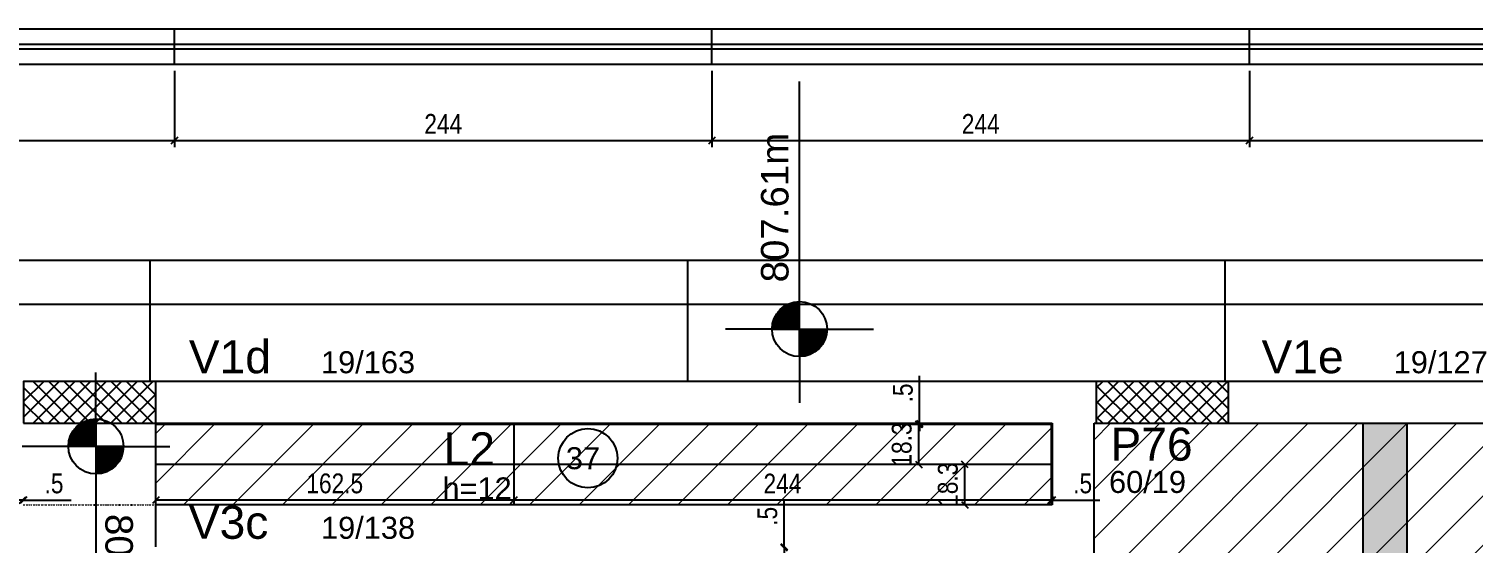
# Model space of a CAD drawing. Extents: x 2487 to 8815, y 325 to 3946.
# Drawn here: x 4232 to 4887, y 2842 to 3075 of the extents above; entities that cross this region are included whole.
import ezdxf

# ---------------------------------------------------------------- set-up
doc = ezdxf.new("R2010")
doc.units = 0
doc.linetypes.add('ESTILO_TQS_0002', pattern=[0.4, 0.1, -0.3])
for name, color, linetype in [('1', 1, 'Continuous'), ('3', 3, 'Continuous'), ('4', 4, 'Continuous'), ('6', 6, 'Continuous'), ('COTA', 241, 'Continuous'), ('Painéis', 200, 'Continuous'), ('Pilares', 5, 'Continuous'), ('SARR_2.2x7', 40, 'Continuous')]:
    doc.layers.add(name, color=color, linetype=linetype)
doc.layers.add('Hachura', color=251, linetype='Continuous', lineweight=9)
doc.layers.add('REAPROVEITAMENTO', color=251, linetype='Continuous', lineweight=9)
doc.styles.add('COTA TECNICA-50', font='techl___.ttf', dxfattribs={"height": 9})
doc.styles.get("Standard").update_dxf_attribs({"font": 'arial.ttf'})
doc.dimstyles.new('COTA PAINEL-50', dxfattribs={"dimtxt": 9, "dimasz": 3, "dimexe": 3, "dimexo": 3, "dimgap": 3, "dimtad": 1, "dimdec": 1, "dimzin": 12, "dimdsep": 46, "dimtxsty": 'COTA TECNICA-50', "dimblk1": 'OBLIQUE', "dimblk2": 'OBLIQUE', "dimsah": 1, "dimcen": 0.9, "dimclrd": 4, "dimclre": 4, "dimclrt": 240, "dimadec": 1, "dimazin": 3, "dimtfac": 1, "dimtdec": 1, "dimtmove": 0, "dimatfit": 3, "dimfxl": 1, "dimtolj": 1, "dimtzin": 12, "dimarcsym": 0})

# ---------------------------------------------------------------- blocks, each defined once
blk = doc.blocks.new('_Oblique')
at = {"color": 0, "linetype": 'ByBlock', "lineweight": -2}
blk.add_line((-0.5, -0.5), (0.5, 0.5), dxfattribs=at)
blk = doc.blocks.new('*D12')
at = {"layer": 'COTA', "color": 4, "lineweight": -2, "transparency": 16777216}
for p, q in [((4574.4, 2839.98), (4574.4, 2861.57)), ((4574.4, 2839.5), (4574.4, 2839.98)), ((4574.4, 2839.5), (4574.4, 2836.5))]:
    blk.add_line(p, q, dxfattribs=at)
at = {"layer": 'Defpoints', "color": 0, "transparency": 16777216}
for p in [(4574.4, 2839.98), (4574.4, 2839.98), (4574.4, 2839.5)]:
    blk.add_point(p, dxfattribs=at)
at = {"layer": 'COTA', "color": 4, "lineweight": -2, "transparency": 16777216, "xscale": 3, "yscale": 3, "zscale": 3}
for p, rotation in [((4574.4, 2839.98), 270), ((4574.4, 2839.5), 90)]:
    blk.add_blockref('_Oblique', p, dxfattribs=dict(at, rotation=rotation))
at = {"layer": 'COTA', "color": 240, "transparency": 16777216, "insert": (4566.8, 2853.77), "char_height": 9, "attachment_point": 5, "rotation": 90, "style": 'COTA TECNICA-50'}
blk.add_mtext('\\A1;.5', dxfattribs=at)
blk = doc.blocks.new('*D35')
at = {"layer": 'COTA', "color": 4, "lineweight": -2, "transparency": 16777216}
for p, q in [((4656.46, 2858.98), (4656.46, 2877.24)), ((4653.46, 2858.98), (4653.46, 2858.98))]:
    blk.add_line(p, q, dxfattribs=at)
at = {"layer": 'Defpoints', "color": 0, "transparency": 16777216}
for p in [(4656.46, 2877.24), (4656.46, 2877.24), (4656.46, 2858.98)]:
    blk.add_point(p, dxfattribs=at)
at = {"layer": 'COTA', "color": 4, "lineweight": -2, "transparency": 16777216, "xscale": 3, "yscale": 3, "zscale": 3}
for p, rotation in [((4656.46, 2877.24), 90), ((4656.46, 2858.98), 270)]:
    blk.add_blockref('_Oblique', p, dxfattribs=dict(at, rotation=rotation))
at = {"layer": 'COTA', "color": 240, "transparency": 16777216, "insert": (4648.74, 2868.11), "char_height": 9, "attachment_point": 5, "rotation": 90, "style": 'COTA TECNICA-50'}
blk.add_mtext('\\A1;18.3', dxfattribs=at)
blk = doc.blocks.new('*D217')
at = {"layer": 'COTA', "color": 4, "lineweight": -2, "transparency": 16777216}
for p, q in [((4635.53, 2877.24), (4635.53, 2895.5)), ((4632.53, 2877.24), (4632.53, 2877.24))]:
    blk.add_line(p, q, dxfattribs=at)
at = {"layer": 'Defpoints', "color": 0, "transparency": 16777216}
for p in [(4635.53, 2895.5), (4635.53, 2895.5), (4635.53, 2877.24)]:
    blk.add_point(p, dxfattribs=at)
at = {"layer": 'COTA', "color": 4, "lineweight": -2, "transparency": 16777216, "xscale": 3, "yscale": 3, "zscale": 3}
for p, rotation in [((4635.53, 2895.5), 90), ((4635.53, 2877.24), 270)]:
    blk.add_blockref('_Oblique', p, dxfattribs=dict(at, rotation=rotation))
at = {"layer": 'COTA', "color": 240, "transparency": 16777216, "insert": (4627.81, 2886.37), "char_height": 9, "attachment_point": 5, "rotation": 90, "style": 'COTA TECNICA-50'}
blk.add_mtext('\\A1;18.3', dxfattribs=at)
blk = doc.blocks.new('*D218')
at = {"layer": 'COTA', "color": 4, "lineweight": -2, "transparency": 16777216}
for p, q in [((4635.91, 2896), (4635.91, 2917.59)), ((4635.91, 2895.5), (4635.91, 2896)), ((4635.91, 2895.5), (4635.91, 2892.5))]:
    blk.add_line(p, q, dxfattribs=at)
at = {"layer": 'Defpoints', "color": 0, "transparency": 16777216}
for p in [(4635.91, 2896), (4635.91, 2896), (4635.91, 2895.5)]:
    blk.add_point(p, dxfattribs=at)
at = {"layer": 'COTA', "color": 4, "lineweight": -2, "transparency": 16777216, "xscale": 3, "yscale": 3, "zscale": 3}
for p, rotation in [((4635.91, 2896), 270), ((4635.91, 2895.5), 90)]:
    blk.add_blockref('_Oblique', p, dxfattribs=dict(at, rotation=rotation))
at = {"layer": 'COTA', "color": 240, "transparency": 16777216, "insert": (4628.32, 2909.8), "char_height": 9, "attachment_point": 5, "rotation": 90, "style": 'COTA TECNICA-50'}
blk.add_mtext('\\A1;.5', dxfattribs=at)
blk = doc.blocks.new('*D219')
at = {"layer": 'COTA', "color": 4, "lineweight": -2, "transparency": 16777216}
for p, q in [((4695.62, 2861.06), (4692.62, 2861.06)), ((4695.62, 2861.06), (4696.12, 2861.06)), ((4696.12, 2861.06), (4717.72, 2861.06))]:
    blk.add_line(p, q, dxfattribs=at)
at = {"layer": 'Defpoints', "color": 0, "transparency": 16777216}
for p in [(4695.62, 2861.06), (4696.12, 2861.06), (4696.12, 2861.06)]:
    blk.add_point(p, dxfattribs=at)
at = {"layer": 'COTA', "color": 4, "lineweight": -2, "transparency": 16777216, "xscale": 3, "yscale": 3, "zscale": 3}
blk.add_blockref('_Oblique', (4695.62, 2861.06), dxfattribs=at)
at = {"layer": 'COTA', "color": 4, "lineweight": -2, "transparency": 16777216, "xscale": 3, "yscale": 3, "zscale": 3, "rotation": 180}
blk.add_blockref('_Oblique', (4696.12, 2861.06), dxfattribs=at)
at = {"layer": 'COTA', "color": 240, "transparency": 16777216, "insert": (4709.92, 2868.66), "char_height": 9, "attachment_point": 5, "style": 'COTA TECNICA-50'}
blk.add_mtext('\\A1;.5', dxfattribs=at)
blk = doc.blocks.new('*D220')
at = {"layer": 'COTA', "color": 4, "lineweight": -2, "transparency": 16777216}
blk.add_line((4695.62, 2861.06), (4451.62, 2861.06), dxfattribs=at)
at = {"layer": 'Defpoints', "color": 0, "transparency": 16777216}
for p in [(4451.62, 2861.06), (4451.62, 2861.06), (4695.62, 2861.06)]:
    blk.add_point(p, dxfattribs=at)
at = {"layer": 'COTA', "color": 4, "lineweight": -2, "transparency": 16777216, "xscale": 3, "yscale": 3, "zscale": 3, "rotation": 180}
blk.add_blockref('_Oblique', (4451.62, 2861.06), dxfattribs=at)
at = {"layer": 'COTA', "color": 4, "lineweight": -2, "transparency": 16777216, "xscale": 3, "yscale": 3, "zscale": 3}
blk.add_blockref('_Oblique', (4695.62, 2861.06), dxfattribs=at)
at = {"layer": 'COTA', "color": 240, "transparency": 16777216, "insert": (4573.62, 2868.63), "char_height": 9, "attachment_point": 5, "style": 'COTA TECNICA-50'}
blk.add_mtext('\\A1;244', dxfattribs=at)
blk = doc.blocks.new('*D221')
at = {"layer": 'COTA', "color": 4, "lineweight": -2, "transparency": 16777216}
blk.add_line((4451.62, 2861.06), (4289.12, 2861.06), dxfattribs=at)
at = {"layer": 'Defpoints', "color": 0, "transparency": 16777216}
for p in [(4289.12, 2861.06), (4289.12, 2861.06), (4451.62, 2861.06)]:
    blk.add_point(p, dxfattribs=at)
at = {"layer": 'COTA', "color": 4, "lineweight": -2, "transparency": 16777216, "xscale": 3, "yscale": 3, "zscale": 3, "rotation": 180}
blk.add_blockref('_Oblique', (4289.12, 2861.06), dxfattribs=at)
at = {"layer": 'COTA', "color": 4, "lineweight": -2, "transparency": 16777216, "xscale": 3, "yscale": 3, "zscale": 3}
blk.add_blockref('_Oblique', (4451.62, 2861.06), dxfattribs=at)
at = {"layer": 'COTA', "color": 240, "transparency": 16777216, "insert": (4370.37, 2868.66), "char_height": 9, "attachment_point": 5, "style": 'COTA TECNICA-50'}
blk.add_mtext('\\A1;162.5', dxfattribs=at)
blk = doc.blocks.new('*D222')
at = {"layer": 'COTA', "color": 4, "lineweight": -2, "transparency": 16777216}
for p, q in [((4228.62, 2861.06), (4225.62, 2861.06)), ((4228.62, 2861.06), (4229.12, 2861.06)), ((4229.12, 2861.06), (4250.71, 2861.06))]:
    blk.add_line(p, q, dxfattribs=at)
at = {"layer": 'Defpoints', "color": 0, "transparency": 16777216}
for p in [(4228.62, 2861.06), (4229.12, 2861.06), (4229.12, 2861.06)]:
    blk.add_point(p, dxfattribs=at)
at = {"layer": 'COTA', "color": 4, "lineweight": -2, "transparency": 16777216, "xscale": 3, "yscale": 3, "zscale": 3}
blk.add_blockref('_Oblique', (4228.62, 2861.06), dxfattribs=at)
at = {"layer": 'COTA', "color": 4, "lineweight": -2, "transparency": 16777216, "xscale": 3, "yscale": 3, "zscale": 3, "rotation": 180}
blk.add_blockref('_Oblique', (4229.12, 2861.06), dxfattribs=at)
at = {"layer": 'COTA', "color": 240, "transparency": 16777216, "insert": (4242.92, 2868.66), "char_height": 9, "attachment_point": 5, "style": 'COTA TECNICA-50'}
blk.add_mtext('\\A1;.5', dxfattribs=at)
blk = doc.blocks.new('*D62')
at = {"layer": 'COTA', "color": 4, "lineweight": -2, "transparency": 16777216}
for p, q in [((4053.63, 3056.15), (4053.63, 3021.42)), ((4297.63, 3056.15), (4297.63, 3021.42)), ((4053.63, 3024.42), (4297.63, 3024.42))]:
    blk.add_line(p, q, dxfattribs=at)
at = {"layer": 'Defpoints', "color": 0, "transparency": 16777216}
for p in [(4053.63, 3059.15), (4297.63, 3059.15), (4297.63, 3024.42)]:
    blk.add_point(p, dxfattribs=at)
at = {"layer": 'COTA', "color": 4, "lineweight": -2, "transparency": 16777216, "xscale": 3, "yscale": 3, "zscale": 3, "rotation": 180}
blk.add_blockref('_Oblique', (4053.63, 3024.42), dxfattribs=at)
at = {"layer": 'COTA', "color": 4, "lineweight": -2, "transparency": 16777216, "xscale": 3, "yscale": 3, "zscale": 3}
blk.add_blockref('_Oblique', (4297.63, 3024.42), dxfattribs=at)
at = {"layer": 'COTA', "color": 240, "transparency": 16777216, "insert": (4175.63, 3031.98), "char_height": 9, "attachment_point": 5, "style": 'COTA TECNICA-50'}
blk.add_mtext('\\A1;244', dxfattribs=at)
blk = doc.blocks.new('*D63')
at = {"layer": 'COTA', "color": 4, "lineweight": -2, "transparency": 16777216}
for p, q in [((4297.63, 3056.15), (4297.63, 3021.42)), ((4541.63, 3056.15), (4541.63, 3021.42)), ((4297.63, 3024.42), (4541.63, 3024.42))]:
    blk.add_line(p, q, dxfattribs=at)
at = {"layer": 'Defpoints', "color": 0, "transparency": 16777216}
for p in [(4297.63, 3059.15), (4541.63, 3059.15), (4541.63, 3024.42)]:
    blk.add_point(p, dxfattribs=at)
at = {"layer": 'COTA', "color": 4, "lineweight": -2, "transparency": 16777216, "xscale": 3, "yscale": 3, "zscale": 3, "rotation": 180}
blk.add_blockref('_Oblique', (4297.63, 3024.42), dxfattribs=at)
at = {"layer": 'COTA', "color": 4, "lineweight": -2, "transparency": 16777216, "xscale": 3, "yscale": 3, "zscale": 3}
blk.add_blockref('_Oblique', (4541.63, 3024.42), dxfattribs=at)
at = {"layer": 'COTA', "color": 240, "transparency": 16777216, "insert": (4419.63, 3031.98), "char_height": 9, "attachment_point": 5, "style": 'COTA TECNICA-50'}
blk.add_mtext('\\A1;244', dxfattribs=at)
blk = doc.blocks.new('*D64')
at = {"layer": 'COTA', "color": 4, "lineweight": -2, "transparency": 16777216}
for p, q in [((4541.63, 3056.15), (4541.63, 3021.42)), ((4785.63, 3056.15), (4785.63, 3021.42)), ((4541.63, 3024.42), (4785.63, 3024.42))]:
    blk.add_line(p, q, dxfattribs=at)
at = {"layer": 'Defpoints', "color": 0, "transparency": 16777216}
for p in [(4541.63, 3059.15), (4785.63, 3059.15), (4785.63, 3024.42)]:
    blk.add_point(p, dxfattribs=at)
at = {"layer": 'COTA', "color": 4, "lineweight": -2, "transparency": 16777216, "xscale": 3, "yscale": 3, "zscale": 3, "rotation": 180}
blk.add_blockref('_Oblique', (4541.63, 3024.42), dxfattribs=at)
at = {"layer": 'COTA', "color": 4, "lineweight": -2, "transparency": 16777216, "xscale": 3, "yscale": 3, "zscale": 3}
blk.add_blockref('_Oblique', (4785.63, 3024.42), dxfattribs=at)
at = {"layer": 'COTA', "color": 240, "transparency": 16777216, "insert": (4663.63, 3031.98), "char_height": 9, "attachment_point": 5, "style": 'COTA TECNICA-50'}
blk.add_mtext('\\A1;244', dxfattribs=at)
blk = doc.blocks.new('*D65')
at = {"layer": 'COTA', "color": 4, "lineweight": -2, "transparency": 16777216}
for p, q in [((4785.63, 3056.15), (4785.63, 3021.42)), ((5029.63, 3056.15), (5029.63, 3021.42)), ((4785.63, 3024.42), (5029.63, 3024.42))]:
    blk.add_line(p, q, dxfattribs=at)
at = {"layer": 'Defpoints', "color": 0, "transparency": 16777216}
for p in [(4785.63, 3059.15), (5029.63, 3059.15), (5029.63, 3024.42)]:
    blk.add_point(p, dxfattribs=at)
at = {"layer": 'COTA', "color": 4, "lineweight": -2, "transparency": 16777216, "xscale": 3, "yscale": 3, "zscale": 3, "rotation": 180}
blk.add_blockref('_Oblique', (4785.63, 3024.42), dxfattribs=at)
at = {"layer": 'COTA', "color": 4, "lineweight": -2, "transparency": 16777216, "xscale": 3, "yscale": 3, "zscale": 3}
blk.add_blockref('_Oblique', (5029.63, 3024.42), dxfattribs=at)
at = {"layer": 'COTA', "color": 240, "transparency": 16777216, "insert": (4907.63, 3031.98), "char_height": 9, "attachment_point": 5, "style": 'COTA TECNICA-50'}
blk.add_mtext('\\A1;244', dxfattribs=at)

msp = doc.modelspace()

# ---------------------------------------------------------------- hatches: boundary and pattern name
at = {"layer": 'Hachura', "linetype": 'ByBlock'}
h = msp.add_hatch(color=256, dxfattribs=at)
h.dxf.hatch_style = 1
h.paths.add_polyline_path([(4837.12, 2376.5), (4857.12, 2376.5), (4857.12, 2896), (4837.12, 2896)])
at = {"layer": 'REAPROVEITAMENTO', "linetype": 'ByBlock'}
h = msp.add_hatch(dxfattribs=at)
h.set_pattern_fill('ANSI31', color=256, scale=5, style=2)
h.set_pattern_definition([(45, (-397.427, 23.28), (-11.22532, 11.22532), [])])
h.paths.add_polyline_path([(4696.12, 2896), (4289.12, 2896), (4289.12, 2858.98), (4696.12, 2858.98)])
h = msp.add_hatch(dxfattribs=at)
h.set_pattern_fill('ANSI31', color=256, scale=5, style=2)
h.set_pattern_definition([(45, (-926.792, 142.775), (-11.22532, 11.22532), [])])
h.paths.add_polyline_path([(5223.12, 2896), (4715.12, 2896), (4715.12, 2376.5), (5223.12, 2376.5)])

# ---------------------------------------------------------------- linework, layer by layer
at = {"layer": '1', "linetype": 'Continuous'}
for p, q in [((4581.38, 2938.8), (4581.38, 3051.3)), ((4577.42, 2938.8), (4577.42, 2950.65)), ((4578.21, 2938.8), (4578.21, 2950.89)), ((4579.01, 2938.8), (4579.01, 2951.07)), ((4579.8, 2938.8), (4579.8, 2951.2)), ((4580.59, 2938.8), (4580.59, 2951.3)), ((4581.38, 2926.3), (4581.38, 2951.3)), ((4570.28, 2938.8), (4570.28, 2944.55)), ((4571.08, 2938.8), (4571.08, 2945.87)), ((4571.87, 2938.8), (4571.87, 2946.91)), ((4572.66, 2938.8), (4572.66, 2947.75)), ((4573.46, 2938.8), (4573.46, 2948.46)), ((4574.25, 2938.8), (4574.25, 2949.06)), ((4575.04, 2938.8), (4575.04, 2949.57)), ((4575.83, 2938.8), (4575.83, 2950)), ((4576.63, 2938.8), (4576.63, 2950.36)), ((4581.38, 2938.8), (4547.83, 2938.8)), ((4568.88, 2938.8), (4593.88, 2938.8)), ((4569.49, 2938.8), (4569.49, 2942.65)), ((4581.38, 2938.8), (4581.38, 2905.24)), ((4581.38, 2938.8), (4614.94, 2938.8)), ((4582.18, 2938.8), (4582.18, 2926.3)), ((4582.97, 2938.8), (4582.97, 2926.4)), ((4583.76, 2938.8), (4583.76, 2926.53)), ((4584.56, 2938.8), (4584.56, 2926.71)), ((4585.35, 2938.8), (4585.35, 2926.94)), ((4586.14, 2938.8), (4586.14, 2927.24)), ((4586.93, 2938.8), (4586.93, 2927.6)), ((4587.73, 2938.8), (4587.73, 2928.03)), ((4588.52, 2938.8), (4588.52, 2928.54)), ((4589.31, 2938.8), (4589.31, 2929.13)), ((4590.11, 2938.8), (4590.11, 2929.84)), ((4590.9, 2938.8), (4590.9, 2930.69)), ((4591.69, 2938.8), (4591.69, 2931.73)), ((4592.48, 2938.8), (4592.48, 2933.05)), ((4593.28, 2938.8), (4593.28, 2934.95)), ((4261.96, 2885.53), (4261.96, 2919.09)), ((4251.65, 2885.53), (4251.65, 2892.61)), ((4252.44, 2885.53), (4252.44, 2893.64)), ((4253.24, 2885.53), (4253.24, 2894.49)), ((4254.03, 2885.53), (4254.03, 2895.2)), ((4254.82, 2885.53), (4254.82, 2895.8)), ((4255.61, 2885.53), (4255.61, 2896.3)), ((4256.41, 2885.53), (4256.41, 2896.73)), ((4257.2, 2885.53), (4257.2, 2897.09)), ((4257.99, 2885.53), (4257.99, 2897.39)), ((4258.79, 2885.53), (4258.79, 2897.62)), ((4259.58, 2885.53), (4259.58, 2897.81)), ((4260.37, 2885.53), (4260.37, 2897.93)), ((4261.16, 2885.53), (4261.16, 2898.03)), ((4261.96, 2898.03), (4261.96, 2873.03)), ((4261.96, 2885.53), (4228.4, 2885.53)), ((4274.46, 2885.53), (4249.46, 2885.53)), ((4250.06, 2885.53), (4250.06, 2889.38)), ((4250.86, 2885.53), (4250.86, 2891.28)), ((4261.96, 2885.53), (4261.96, 2773.03)), ((4261.96, 2885.53), (4295.52, 2885.53)), ((4262.75, 2885.53), (4262.75, 2873.03)), ((4263.54, 2885.53), (4263.54, 2873.13)), ((4264.34, 2885.53), (4264.34, 2873.26)), ((4265.13, 2885.53), (4265.13, 2873.44)), ((4265.92, 2885.53), (4265.92, 2873.68)), ((4266.71, 2885.53), (4266.71, 2873.97)), ((4267.51, 2885.53), (4267.51, 2874.33)), ((4268.3, 2885.53), (4268.3, 2874.76)), ((4269.09, 2885.53), (4269.09, 2875.27)), ((4269.89, 2885.53), (4269.89, 2875.87)), ((4270.68, 2885.53), (4270.68, 2876.58)), ((4271.47, 2885.53), (4271.47, 2877.43)), ((4272.26, 2885.53), (4272.26, 2878.46)), ((4273.06, 2885.53), (4273.06, 2879.78)), ((4273.85, 2885.53), (4273.85, 2881.68))]:
    msp.add_line(p, q, dxfattribs=at)
at = {"layer": '1', "color": 3, "linetype": 'Continuous'}
msp.add_line((5242.62, 2950), (3047.12, 2950), dxfattribs=at)
at = {"layer": '1', "color": 8, "linetype": 'Continuous'}
for p, q in [((4229.12, 2898.81), (4245.31, 2915)), ((4229.12, 2905.88), (4238.24, 2915)), ((4229.12, 2912.25), (4245.37, 2896)), ((4233.38, 2896), (4252.38, 2915)), ((4233.44, 2915), (4252.44, 2896)), ((4240.45, 2896), (4259.45, 2915)), ((4240.51, 2915), (4259.51, 2896)), ((4247.52, 2896), (4266.52, 2915)), ((4247.58, 2915), (4266.58, 2896)), ((4254.6, 2896), (4273.6, 2915)), ((4254.65, 2915), (4273.65, 2896)), ((4261.67, 2896), (4280.67, 2915)), ((4261.72, 2915), (4280.72, 2896)), ((4268.74, 2896), (4287.74, 2915)), ((4268.8, 2915), (4287.8, 2896)), ((4275.87, 2915), (4289.12, 2901.75)), ((4282.94, 2915), (4289.12, 2908.82)), ((4289.12, 2915), (4289.12, 2915)), ((4289.12, 2915), (4289.12, 2915)), ((4716.12, 2897.91), (4733.22, 2915)), ((4716.12, 2904.98), (4726.15, 2915)), ((4716.12, 2912.05), (4719.07, 2915)), ((4716.12, 2915), (4716.12, 2915)), ((4716.12, 2915), (4716.12, 2915)), ((4716.12, 2913.15), (4733.27, 2896)), ((4721.29, 2896), (4740.29, 2915)), ((4721.34, 2915), (4740.34, 2896)), ((4728.36, 2896), (4747.36, 2915)), ((4728.41, 2915), (4747.41, 2896)), ((4735.43, 2896), (4754.43, 2915)), ((4735.48, 2915), (4754.48, 2896)), ((4742.5, 2896), (4761.5, 2915)), ((4742.56, 2915), (4761.56, 2896)), ((4749.57, 2896), (4768.57, 2915)), ((4749.63, 2915), (4768.63, 2896)), ((4756.64, 2896), (4775.64, 2915)), ((4756.7, 2915), (4775.7, 2896)), ((4763.77, 2915), (4776.12, 2902.65)), ((4770.84, 2915), (4776.12, 2909.72)), ((4776.12, 2915), (4776.12, 2915)), ((4776.12, 2915), (4776.12, 2915)), ((4229.12, 2905.18), (4238.3, 2896)), ((4259.12, 2905.5), (4259.12, 2905.5)), ((4275.81, 2896), (4289.12, 2909.31)), ((4716.12, 2906.08), (4726.2, 2896)), ((4746.12, 2905.5), (4746.12, 2905.5)), ((4763.71, 2896), (4776.12, 2908.41)), ((4282.88, 2896), (4289.12, 2902.24)), ((4716.12, 2899.01), (4719.13, 2896)), ((4770.79, 2896), (4776.12, 2901.34))]:
    msp.add_line(p, q, dxfattribs=at)
at = {"layer": '1', "linetype": 'ESTILO_TQS_0002'}
msp.add_line((4229.12, 2858.98), (4289.12, 2858.98), dxfattribs=at)
at = {"layer": '1', "color": 3, "linetype": 'Continuous'}
for points in [[(4705.62, 2915), (4289.12, 2915)], [(5223.62, 2915), (4776.12, 2915)], [(4289.12, 2896), (4696.12, 2896)], [(4289.12, 2858.98), (4289.12, 2896)], [(4696.12, 2896), (4696.12, 2858.98)], [(4715.12, 2849.48), (4715.12, 2896)], [(4776.12, 2896), (5223.62, 2896)], [(4696.12, 2858.98), (4289.12, 2858.98)], [(4289.12, 2839.98), (4289.12, 2858.98)], [(4715.12, 2514.5), (4715.12, 2849.48)]]:
    msp.add_lwpolyline(points, dxfattribs=at)
at = {"layer": '1', "color": 8, "linetype": 'Continuous'}
for points in [[(4716.12, 2915), (4705.62, 2915)], [(4715.12, 2896), (4716.12, 2896)]]:
    msp.add_lwpolyline(points, dxfattribs=at)
at = {"layer": '1', "linetype": 'Continuous'}
for centre in [(4581.38, 2938.8), (4261.96, 2885.53)]:
    msp.add_circle(centre, 12.5, dxfattribs=at)
at = {"layer": '3', "color": 1, "linetype": 'Continuous'}
msp.add_circle((4485.28, 2880.16), 13.42, dxfattribs=at)
at = {"layer": 'Painéis'}
for p, q in [((3027.12, 3075.15), (5273.63, 3075.15)), ((4297.63, 3059.15), (4297.63, 3075.15)), ((4541.63, 3059.15), (4541.63, 3075.15)), ((4785.63, 3059.15), (4785.63, 3075.15)), ((3027.12, 3059.15), (5273.63, 3059.15)), ((5262.62, 2970), (3027.12, 2970)), ((4286.63, 2915), (4286.63, 2970)), ((4530.63, 2915), (4530.63, 2970)), ((4774.63, 2915), (4774.63, 2970)), ((4695.62, 2895.5), (4289.12, 2895.5)), ((4451.62, 2895.5), (4451.62, 2858.98)), ((4695.62, 2895.5), (4695.62, 2858.98)), ((4837.12, 2896), (4837.12, 2376.5)), ((4857.12, 2896), (4857.12, 2376.5)), ((4695.67, 2877.24), (4289.12, 2877.24))]:
    msp.add_line(p, q, dxfattribs=at)
at = {"layer": 'Pilares', "linetype": 'Continuous'}
for points in [[(4229.12, 2896), (4289.12, 2896), (4289.12, 2915), (4229.12, 2915), (4229.12, 2896)], [(4716.12, 2896), (4776.12, 2896), (4776.12, 2915), (4716.12, 2915), (4716.12, 2896)]]:
    msp.add_lwpolyline(points, dxfattribs=at)
at = {"layer": 'SARR_2.2x7', "linetype": 'Continuous'}
for p, q in [((4053.63, 3068.15), (4297.63, 3068.15)), ((4053.63, 3066.15), (4297.63, 3066.15)), ((4297.63, 3068.15), (4541.63, 3068.15)), ((4297.63, 3066.15), (4541.63, 3066.15)), ((4541.63, 3068.15), (4785.63, 3068.15)), ((4541.63, 3066.15), (4785.63, 3066.15)), ((4785.63, 3068.15), (5029.63, 3068.15)), ((4785.63, 3066.15), (5029.63, 3066.15))]:
    msp.add_line(p, q, dxfattribs=at)

# ---------------------------------------------------------------- texts
at = {"layer": '1', "linetype": 'Continuous'}
for s, rotation, p in [('807.61m', 90, (4576.37, 2960.01)), ('807.98m', 270, (4266.23, 2854.85))]:
    msp.add_text(s, height=12.5, rotation=rotation, dxfattribs=at).set_placement(p)
at = {"layer": '3', "color": 2, "linetype": 'Continuous'}
for s, p in [('19/163', (4364.12, 2918.75)), ('19/127', (4851.12, 2918.75)), ('37', (4475.28, 2875.16)), ('h=12', (4419.25, 2861.43)), ('60/19', (4721.89, 2864.38)), ('19/138', (4364.12, 2843.55))]:
    msp.add_text(s, height=10, dxfattribs=at).set_placement(p)
at = {"layer": '4', "linetype": 'Continuous'}
for s, p in [('V1d', (4304.12, 2918.75)), ('V1e', (4791.12, 2918.75)), ('L2', (4419.79, 2876.9)), ('V3c', (4304.12, 2843.55))]:
    msp.add_text(s, height=15, dxfattribs=at).set_placement(p)
at = {"layer": '6', "color": 4, "linetype": 'Continuous'}
msp.add_text('P76', height=15, dxfattribs=at).set_placement((4722.55, 2879.02))

# ---------------------------------------------------------------- dimensions: what is measured, and where the dimension line sits
at = {"layer": 'COTA'}
for base, p1, p2, picture, middle in [((4297.63, 3024.42), (4053.63, 3059.15), (4297.63, 3059.15), '*D62', (4175.63, 3031.98)), ((4541.63, 3024.42), (4297.63, 3059.15), (4541.63, 3059.15), '*D63', (4419.63, 3031.98)), ((4785.63, 3024.42), (4541.63, 3059.15), (4785.63, 3059.15), '*D64', (4663.63, 3031.98)), ((5029.63, 3024.42), (4785.63, 3059.15), (5029.63, 3059.15), '*D65', (4907.63, 3031.98)), ((4229.12, 2861.06), (4228.62, 2861.06), (4229.12, 2861.06), '*D222', (4242.92, 2868.66)), ((4289.12, 2861.06), (4451.62, 2861.06), (4289.12, 2861.06), '*D221', (4370.37, 2868.66)), ((4451.62, 2861.06), (4695.62, 2861.06), (4451.62, 2861.06), '*D220', (4573.62, 2868.63)), ((4696.12, 2861.06), (4695.62, 2861.06), (4696.12, 2861.06), '*D219', (4709.92, 2868.66))]:
    dim = msp.add_linear_dim(base=base, p1=p1, p2=p2, dimstyle='COTA PAINEL-50', dxfattribs=at)
    dim.commit()
    dim.dimension.update_dxf_attribs({"geometry": picture, "text_midpoint": middle})
for base, p1, p2, picture, middle in [((4635.91, 2896), (4635.91, 2895.5), (4635.91, 2896), '*D218', (4628.32, 2909.8)), ((4574.4, 2839.98), (4574.4, 2839.5), (4574.4, 2839.98), '*D12', (4566.8, 2853.77))]:
    dim = msp.add_linear_dim(base=base, p1=p1, p2=p2, angle=90, dimstyle='COTA PAINEL-50', dxfattribs=at)
    dim.commit()
    dim.dimension.update_dxf_attribs({"geometry": picture, "text_midpoint": middle})
for base, p1, p2, picture, middle in [((4635.53, 2895.5), (4635.53, 2877.24), (4635.53, 2895.5), '*D217', (4635.53, 2886.37)), ((4656.46, 2877.24), (4656.46, 2858.98), (4656.46, 2877.24), '*D35', (4656.46, 2868.11))]:
    dim = msp.add_linear_dim(base=base, p1=p1, p2=p2, angle=90, dimstyle='COTA PAINEL-50', dxfattribs=at)
    dim.commit()
    dim.dimension.update_dxf_attribs({"geometry": picture, "text_midpoint": middle, "dimtype": 160})

doc.saveas('drawing.dxf')
